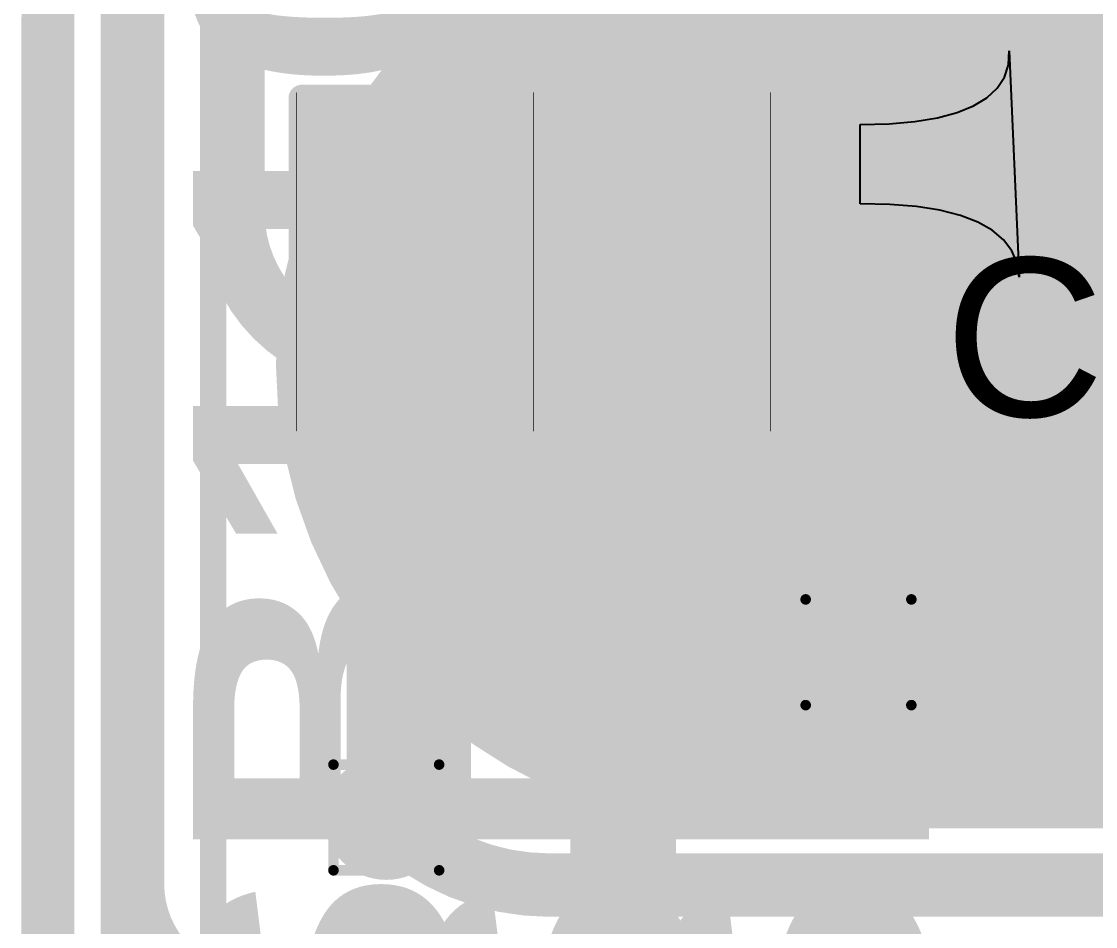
# Model space of a CAD drawing. Header units: inches. Extents: x -17 to 443, y -40 to 218.
# Drawn here: x 196.05 to 201.21, y 10.9 to 15.25 of the extents above; entities that cross this region are included whole.
import ezdxf

# ---------------------------------------------------------------- set-up
doc = ezdxf.new("R2010")
doc.units = ezdxf.units.IN
for name, color, linetype in [('Board Outline', 216, 'Continuous'), ('Bottom Layer', 5, 'Continuous'), ('Bottom Overlay', 54, 'Continuous'), ('Bottom Paste', 16, 'Continuous'), ('Bottom Solder', 6, 'Continuous'), ('Drill Drawing', 1, 'Continuous'), ('Fabrication', 76, 'Continuous'), ('Top Layer', 1, 'Continuous'), ('Top Overlay', 2, 'Continuous'), ('Top Paste', 8, 'Continuous'), ('Top Solder', 216, 'Continuous'), ('Via Holes', 16, 'Continuous')]:
    doc.layers.add(name, color=color, linetype=linetype)
doc.styles.add('Arial', font='', dxfattribs={"height": 0.2})
doc.styles.add('Arial Black_Bold', font='', dxfattribs={"height": 0.2})
doc.styles.get('Arial').set_extended_font_data('Arial')
doc.styles.get('Arial Black_Bold').set_extended_font_data('Arial Black', bold=True)

# ---------------------------------------------------------------- blocks, each defined once
blk = doc.blocks.new('SEMG_PAD_B_1')
at = {"layer": 'Bottom Layer'}
h = blk.add_hatch(color=5, dxfattribs=at)
edge = h.paths.add_edge_path()
edge.add_arc((-3.14997338, 0.0128143), 2.09999834, 90, 270)
edge.add_line((-3.14997338, -2.08718404), (3.150029259999999, -2.08718404))
edge.add_arc((3.15002926, 0.0128143), 2.09999834, 270, 450)
edge.add_line((3.15002926, 2.11281264), (-3.14997338, 2.11281264))
at = {"layer": 'Bottom Paste'}
h = blk.add_hatch(color=16, dxfattribs=at)
edge = h.paths.add_edge_path()
edge.add_arc((-3.14997338, 0.0128143), 2.09999834, 90, 270)
edge.add_line((-3.14997338, -2.08718404), (3.150029259999999, -2.08718404))
edge.add_arc((3.15002926, 0.0128143), 2.09999834, 270, 450)
edge.add_line((3.15002926, 2.11281264), (-3.14997338, 2.11281264))
at = {"layer": 'Bottom Solder'}
h = blk.add_hatch(color=6, dxfattribs=at)
edge = h.paths.add_edge_path()
edge.add_arc((-3.14997338, 0.0128143), 2.20159834, 90, 270)
edge.add_line((-3.14997338, -2.18878404), (3.150029259999999, -2.18878404))
edge.add_arc((3.15002926, 0.0128143), 2.20159834, 270, 450)
edge.add_line((3.15002926, 2.21441264), (-3.14997338, 2.21441264))
at = {"layer": 'Bottom Overlay', "const_width": 0.127}
blk.add_lwpolyline([(5.683262699999999, -10.96562958), (5.68326016, 10.96579722)], dxfattribs=at)
blk = doc.blocks.new('S______B______0402_10')
at = {"layer": 'Top Layer'}
for points in [[(-0.6985, -0.3175), (-0.6985, 0.3174999999999999), (-0.2413000000000001, 0.3175), (-0.2412999999999999, -0.3174999999999999)], [(0.2413025400000001, -0.3175), (0.2413025399999999, 0.3174999999999999), (0.6985025399999999, 0.3175), (0.6985025399999999, -0.3174999999999999)]]:
    blk.add_hatch(color=1, dxfattribs=at).paths.add_polyline_path(points)
at = {"layer": 'Top Paste'}
for points in [[(-0.6985, -0.3175), (-0.6985, 0.3174999999999999), (-0.2413000000000001, 0.3175), (-0.2412999999999999, -0.3174999999999999)], [(0.2413025400000001, -0.3175), (0.2413025399999999, 0.3174999999999999), (0.6985025399999999, 0.3175), (0.6985025399999999, -0.3174999999999999)]]:
    blk.add_hatch(color=8, dxfattribs=at).paths.add_polyline_path(points)
at = {"layer": 'Top Solder'}
for points in [[(-0.75350116, -0.3725011600000001), (-0.75350116, 0.3725011599999999), (-0.18629884, 0.3725011600000001), (-0.1862988399999999, -0.3725011599999999)], [(0.1863013800000001, -0.3725011600000001), (0.1863013799999999, 0.3725011599999999), (0.7535037, 0.3725011600000001), (0.7535037, -0.3725011599999999)]]:
    blk.add_hatch(color=216, dxfattribs=at).paths.add_polyline_path(points)
at = {"layer": 'Top Overlay'}
for points, const_width in [([(0.7874, 0.4064), (-0.7874, 0.4064)], 0.127), ([(-0.7874, -0.4064), (-0.7874, 0.4064)], 0.127), ([(0.7874, -0.4064), (0.7874, 0.4064)], 0.127), ([(0.7874, -0.4064), (-0.7874, -0.4064)], 0.127), ([(0.8128, -0.4318), (-0.8127974599999999, -0.4318)], 0.0032258)]:
    blk.add_lwpolyline(points, dxfattribs=dict(at, const_width=const_width))
for points, const_width in [([(-0.8191499999999999, 0.4064, 1), (-0.7556499999999999, 0.4064, 1)], 0.0635), ([(-0.8191499999999999, 0.4064, 1), (-0.7556499999999999, 0.4064, 1)], 0.0635), ([(0.7556499999999999, 0.4064, 1), (0.8191499999999999, 0.4064, 1)], 0.0635), ([(0.7556499999999999, 0.4064, 1), (0.8191499999999999, 0.4064, 1)], 0.0635), ([(-0.8191499999999999, -0.4064, 1), (-0.7556499999999999, -0.4064, 1)], 0.0635), ([(-0.8191499999999999, -0.4064, 1), (-0.7556499999999999, -0.4064, 1)], 0.0635), ([(0.7556499999999999, -0.4064, 1), (0.8191499999999999, -0.4064, 1)], 0.0635), ([(0.7556499999999999, -0.4064, 1), (0.8191499999999999, -0.4064, 1)], 0.0635), ([(-0.8136026399999999, -0.4318, 1), (-0.81199228, -0.4318, 1)], 0.0016129), ([(0.8119948199999999, -0.4318, 1), (0.81360518, -0.4318, 1)], 0.0016129)]:
    blk.add_lwpolyline(points, format="xyb", close=True, dxfattribs=dict(at, const_width=const_width))
blk = doc.blocks.new('S______B______0402_62')
at = {"layer": 'Top Layer'}
for points in [[(-0.6985025399999999, -0.3175), (-0.6985025399999999, 0.3174999999999999), (-0.2413025400000001, 0.3175), (-0.2413025399999999, -0.3174999999999999)], [(0.2413000000000001, -0.3175), (0.2412999999999999, 0.3174999999999999), (0.6985, 0.3175), (0.6985, -0.3174999999999999)]]:
    blk.add_hatch(color=1, dxfattribs=at).paths.add_polyline_path(points)
at = {"layer": 'Top Paste'}
for points in [[(-0.6985025399999999, -0.3175), (-0.6985025399999999, 0.3174999999999999), (-0.2413025400000001, 0.3175), (-0.2413025399999999, -0.3174999999999999)], [(0.2413000000000001, -0.3175), (0.2412999999999999, 0.3174999999999999), (0.6985, 0.3175), (0.6985, -0.3174999999999999)]]:
    blk.add_hatch(color=8, dxfattribs=at).paths.add_polyline_path(points)
at = {"layer": 'Top Solder'}
for points in [[(-0.7535037, -0.3725011600000001), (-0.7535037, 0.3725011599999999), (-0.1863013800000001, 0.3725011600000001), (-0.1863013799999999, -0.3725011599999999)], [(0.18629884, -0.3725011600000001), (0.1862988399999999, 0.3725011599999999), (0.75350116, 0.3725011600000001), (0.75350116, -0.3725011599999999)]]:
    blk.add_hatch(color=216, dxfattribs=at).paths.add_polyline_path(points)
at = {"layer": 'Top Overlay'}
for points, const_width in [([(0.7874, 0.40639746), (-0.78740254, 0.40640254)], 0.127), ([(-0.7874, -0.4064), (-0.78740254, 0.40640254)], 0.127), ([(0.7874, -0.4064), (0.7874, 0.40639746)], 0.127), ([(0.7874, -0.4064), (-0.7874, -0.4064)], 0.127), ([(0.8127974599999999, -0.4318), (-0.8128, -0.4318)], 0.0032258)]:
    blk.add_lwpolyline(points, dxfattribs=dict(at, const_width=const_width))
for points, const_width in [([(-0.8191525399999998, 0.40640254, 1), (-0.75565254, 0.40640254, 1)], 0.0635), ([(-0.8191525399999998, 0.40640254, 1), (-0.75565254, 0.40640254, 1)], 0.0635), ([(0.7556499999999999, 0.40639746, 1), (0.8191499999999999, 0.40639746, 1)], 0.0635), ([(0.7556499999999999, 0.40639746, 1), (0.8191499999999999, 0.40639746, 1)], 0.0635), ([(-0.8191499999999999, -0.4064, 1), (-0.7556499999999999, -0.4064, 1)], 0.0635), ([(-0.8191499999999999, -0.4064, 1), (-0.7556499999999999, -0.4064, 1)], 0.0635), ([(0.7556499999999999, -0.4064, 1), (0.8191499999999999, -0.4064, 1)], 0.0635), ([(0.7556499999999999, -0.4064, 1), (0.8191499999999999, -0.4064, 1)], 0.0635), ([(-0.81360518, -0.4318, 1), (-0.8119948199999999, -0.4318, 1)], 0.0016129), ([(0.81199228, -0.4318, 1), (0.8136026399999999, -0.4318, 1)], 0.0016129)]:
    blk.add_lwpolyline(points, format="xyb", close=True, dxfattribs=dict(at, const_width=const_width))
blk = doc.blocks.new('S______B______0402_153')
at = {"layer": 'Top Layer'}
for points in [[(-0.6985, -0.3175), (-0.6985, 0.3174999999999999), (-0.2413000000000001, 0.3175), (-0.2412999999999999, -0.3174999999999999)], [(0.2413000000000001, -0.3175), (0.2412999999999999, 0.3174999999999999), (0.6985, 0.3175), (0.6985, -0.3174999999999999)]]:
    blk.add_hatch(color=1, dxfattribs=at).paths.add_polyline_path(points)
at = {"layer": 'Top Paste'}
for points in [[(-0.6985, -0.3175), (-0.6985, 0.3174999999999999), (-0.2413000000000001, 0.3175), (-0.2412999999999999, -0.3174999999999999)], [(0.2413000000000001, -0.3175), (0.2412999999999999, 0.3174999999999999), (0.6985, 0.3175), (0.6985, -0.3174999999999999)]]:
    blk.add_hatch(color=8, dxfattribs=at).paths.add_polyline_path(points)
at = {"layer": 'Top Solder'}
for points in [[(-0.75350116, -0.3725011600000001), (-0.75350116, 0.3725011599999999), (-0.18629884, 0.3725011600000001), (-0.1862988399999999, -0.3725011599999999)], [(0.18629884, -0.3725011600000001), (0.1862988399999999, 0.3725011599999999), (0.75350116, 0.3725011600000001), (0.75350116, -0.3725011599999999)]]:
    blk.add_hatch(color=216, dxfattribs=at).paths.add_polyline_path(points)
at = {"layer": 'Top Overlay'}
for points, const_width in [([(0.7874, 0.4064), (-0.7874, 0.4064)], 0.127), ([(-0.7874, -0.4064), (-0.7874, 0.4064)], 0.127), ([(0.7874, -0.4064), (0.7874, 0.4064)], 0.127), ([(0.7874, -0.4064), (-0.7874, -0.4064)], 0.127), ([(0.8128, -0.4318), (-0.8128, -0.4318)], 0.0032258)]:
    blk.add_lwpolyline(points, dxfattribs=dict(at, const_width=const_width))
for points, const_width in [([(-0.8191499999999999, 0.4064, 1), (-0.7556499999999999, 0.4064, 1)], 0.0635), ([(-0.8191499999999999, 0.4064, 1), (-0.7556499999999999, 0.4064, 1)], 0.0635), ([(0.7556499999999999, 0.4064, 1), (0.8191499999999999, 0.4064, 1)], 0.0635), ([(0.7556499999999999, 0.4064, 1), (0.8191499999999999, 0.4064, 1)], 0.0635), ([(-0.8191499999999999, -0.4064, 1), (-0.7556499999999999, -0.4064, 1)], 0.0635), ([(-0.8191499999999999, -0.4064, 1), (-0.7556499999999999, -0.4064, 1)], 0.0635), ([(0.7556499999999999, -0.4064, 1), (0.8191499999999999, -0.4064, 1)], 0.0635), ([(0.7556499999999999, -0.4064, 1), (0.8191499999999999, -0.4064, 1)], 0.0635), ([(-0.81360518, -0.4318, 1), (-0.8119948199999999, -0.4318, 1)], 0.0016129), ([(0.8119948199999999, -0.4318, 1), (0.81360518, -0.4318, 1)], 0.0016129)]:
    blk.add_lwpolyline(points, format="xyb", close=True, dxfattribs=dict(at, const_width=const_width))
blk = doc.blocks.new('T____P____SMD_3_P____217')
at = {"layer": 'Top Layer'}
h = blk.add_hatch(color=1, dxfattribs=at)
edge = h.paths.add_edge_path()
edge.add_arc((-0.50000154, 3.04000154), 0.499999, 90, 180)
edge.add_line((-1.00000054, 3.04000154), (-1.00000054, 2.03999846))
edge.add_arc((-0.50000154, 2.03999846), 0.499999, 180, 270)
edge.add_line((-0.5000015400000001, 1.53999946), (0.5000015399999999, 1.53999946))
edge.add_arc((0.50000154, 2.03999846), 0.499999, 270, 360)
edge.add_line((1.00000054, 2.03999846), (1.00000054, 3.04000154))
edge.add_arc((0.50000154, 3.04000154), 0.499999, 0, 90)
edge.add_line((0.50000154, 3.54000054), (-0.50000154, 3.54000054))
h = blk.add_hatch(color=1, dxfattribs=at)
edge = h.paths.add_edge_path()
edge.add_arc((-0.9999992699999999, 0), 1.00000054, 90, 270)
edge.add_line((-0.9999992700000001, -1.00000054), (0.9999992699999997, -1.00000054))
edge.add_arc((0.9999992699999999, 0), 1.00000054, 270, 450)
edge.add_line((0.99999927, 1.00000054), (-0.9999992699999998, 1.00000054))
h = blk.add_hatch(color=1, dxfattribs=at)
edge = h.paths.add_edge_path()
edge.add_arc((-0.50000154, -2.03999846), 0.499999, 90, 180)
edge.add_line((-1.00000054, -2.03999846), (-1.00000054, -3.04000154))
edge.add_arc((-0.50000154, -3.04000154), 0.499999, 180, 270)
edge.add_line((-0.5000015400000001, -3.54000054), (0.5000015399999999, -3.54000054))
edge.add_arc((0.50000154, -3.04000154), 0.499999, 270, 360)
edge.add_line((1.00000054, -3.04000154), (1.00000054, -2.03999846))
edge.add_arc((0.50000154, -2.03999846), 0.499999, 0, 90)
edge.add_line((0.50000154, -1.53999946), (-0.50000154, -1.53999946))
at = {"layer": 'Top Paste'}
h = blk.add_hatch(color=8, dxfattribs=at)
edge = h.paths.add_edge_path()
edge.add_arc((-0.50000154, 3.04000154), 0.499999, 90, 180)
edge.add_line((-1.00000054, 3.04000154), (-1.00000054, 2.03999846))
edge.add_arc((-0.50000154, 2.03999846), 0.499999, 180, 270)
edge.add_line((-0.5000015400000001, 1.53999946), (0.5000015399999999, 1.53999946))
edge.add_arc((0.50000154, 2.03999846), 0.499999, 270, 360)
edge.add_line((1.00000054, 2.03999846), (1.00000054, 3.04000154))
edge.add_arc((0.50000154, 3.04000154), 0.499999, 0, 90)
edge.add_line((0.50000154, 3.54000054), (-0.50000154, 3.54000054))
h = blk.add_hatch(color=8, dxfattribs=at)
edge = h.paths.add_edge_path()
edge.add_arc((-0.9999992699999999, 0), 1.00000054, 90, 270)
edge.add_line((-0.9999992700000001, -1.00000054), (0.9999992699999997, -1.00000054))
edge.add_arc((0.9999992699999999, 0), 1.00000054, 270, 450)
edge.add_line((0.99999927, 1.00000054), (-0.9999992699999998, 1.00000054))
h = blk.add_hatch(color=8, dxfattribs=at)
edge = h.paths.add_edge_path()
edge.add_arc((-0.50000154, -2.03999846), 0.499999, 90, 180)
edge.add_line((-1.00000054, -2.03999846), (-1.00000054, -3.04000154))
edge.add_arc((-0.50000154, -3.04000154), 0.499999, 180, 270)
edge.add_line((-0.5000015400000001, -3.54000054), (0.5000015399999999, -3.54000054))
edge.add_arc((0.50000154, -3.04000154), 0.499999, 270, 360)
edge.add_line((1.00000054, -3.04000154), (1.00000054, -2.03999846))
edge.add_arc((0.50000154, -2.03999846), 0.499999, 0, 90)
edge.add_line((0.50000154, -1.53999946), (-0.50000154, -1.53999946))
at = {"layer": 'Top Solder'}
h = blk.add_hatch(color=216, dxfattribs=at)
edge = h.paths.add_edge_path()
edge.add_arc((-0.50000154, 3.04000154), 0.601599, 90, 180)
edge.add_line((-1.10160054, 3.04000154), (-1.10160054, 2.03999846))
edge.add_arc((-0.50000154, 2.03999846), 0.601599, 180, 270)
edge.add_line((-0.5000015400000001, 1.43839946), (0.5000015399999999, 1.43839946))
edge.add_arc((0.50000154, 2.03999846), 0.601599, 270, 360)
edge.add_line((1.10160054, 2.03999846), (1.10160054, 3.04000154))
edge.add_arc((0.50000154, 3.04000154), 0.601599, 0, 90)
edge.add_line((0.50000154, 3.64160054), (-0.50000154, 3.64160054))
h = blk.add_hatch(color=216, dxfattribs=at)
edge = h.paths.add_edge_path()
edge.add_arc((-0.9999992699999999, 0), 1.10160054, 90, 270)
edge.add_line((-0.9999992700000001, -1.10160054), (0.9999992699999997, -1.10160054))
edge.add_arc((0.9999992699999999, 0), 1.10160054, 270, 450)
edge.add_line((0.99999927, 1.10160054), (-0.9999992699999998, 1.10160054))
h = blk.add_hatch(color=216, dxfattribs=at)
edge = h.paths.add_edge_path()
edge.add_arc((-0.50000154, -2.03999846), 0.601599, 90, 180)
edge.add_line((-1.10160054, -2.03999846), (-1.10160054, -3.04000154))
edge.add_arc((-0.50000154, -3.04000154), 0.601599, 180, 270)
edge.add_line((-0.5000015400000001, -3.64160054), (0.5000015399999999, -3.64160054))
edge.add_arc((0.50000154, -3.04000154), 0.601599, 270, 360)
edge.add_line((1.10160054, -3.04000154), (1.10160054, -2.03999846))
edge.add_arc((0.50000154, -2.03999846), 0.601599, 0, 90)
edge.add_line((0.50000154, -1.43839946), (-0.50000154, -1.43839946))

msp = doc.modelspace()

# ---------------------------------------------------------------- hatches: boundary and pattern name
at = {"layer": 'Bottom Layer'}
h = msp.add_hatch(color=5, dxfattribs=at)
edge = h.paths.add_edge_path()
edge.add_arc((200.06916044, 12.22065628), 0.2999994, 0, 360)
h = msp.add_hatch(color=5, dxfattribs=at)
edge = h.paths.add_edge_path()
edge.add_arc((197.79949772, 11.42681992), 0.2999994, 0, 360)
at = {"layer": 'Top Layer'}
h = msp.add_hatch(color=1, dxfattribs=at)
edge = h.paths.add_edge_path()
edge.add_arc((200.06916044, 12.22065628), 0.2999994, 0, 360)
h = msp.add_hatch(color=1, dxfattribs=at)
edge = h.paths.add_edge_path()
edge.add_arc((197.79949772, 11.42681992), 0.2999994, 0, 360)
at = {"layer": 'Via Holes'}
h = msp.add_hatch(color=7, dxfattribs=at)
edge = h.paths.add_edge_path()
edge.add_arc((200.06916044, 12.22065628), 0.1499997, 0, 360)
h = msp.add_hatch(color=7, dxfattribs=at)
edge = h.paths.add_edge_path()
edge.add_arc((197.79949772, 11.42681992), 0.1499997, 0, 360)

# ---------------------------------------------------------------- linework, layer by layer
at = {"layer": 'Board Outline', "const_width": 0.127}
msp.add_lwpolyline([(196.17301888, 2.64835894), (196.1731789, 24.504015)], dxfattribs=at)
at = {"layer": 'Bottom Layer', "const_width": 0.3048}
for points in [[(196.5795662, 11.1081185), (196.5795662, 15.5187777)], [(197.79949772, 11.42681992), (197.80053658, 11.42681992)], [(198.58438312, 11.10171008), (202.34127426, 11.10171008)]]:
    msp.add_lwpolyline(points, dxfattribs=at)
at = {"layer": 'Bottom Layer', "const_width": 0.1524}
for points in [[(197.72329772, 11.42681992, 1), (197.87569772, 11.42681992, 1)], [(197.72329772, 11.42681992, 1), (197.87569772, 11.42681992, 1)], [(197.72433658, 11.42681992, 1), (197.87673658, 11.42681992, 1)], [(196.5033662, 11.1081185, 1), (196.6557662, 11.1081185, 1)], [(196.5033662, 11.1081185, 1), (196.6557662, 11.1081185, 1)], [(198.50818312, 11.10171008, 1), (198.66058312, 11.10171008, 1)], [(198.50818312, 11.10171008, 1), (198.66058312, 11.10171008, 1)]]:
    msp.add_lwpolyline(points, format="xyb", close=True, dxfattribs=at)
at = {"layer": 'Bottom Layer', "const_width": 0.3048}
for points in [[(198.58438312, 11.10171008, -0.1989122883374838), (197.79949772, 11.42681992)], [(197.1526537, 10.535031, -0.4142135623730951), (196.5795662, 11.1081185)]]:
    msp.add_lwpolyline(points, format="xyb", dxfattribs=at)
at = {"layer": 'Drill Drawing', "const_width": 0.0508}
for points in [[(199.81516044, 12.47465628), (200.32316044, 12.47465628)], [(199.81516044, 11.96665628), (199.81516044, 12.47465628)], [(200.32316044, 11.96665628), (200.32316044, 12.47465628)], [(199.81516044, 11.96665628), (200.32316044, 11.96665628)], [(197.54549772, 11.68081992), (198.05349772, 11.68081992)], [(197.54549772, 11.17281992), (197.54549772, 11.68081992)], [(198.05349772, 11.17281992), (198.05349772, 11.68081992)], [(197.54549772, 11.17281992), (198.05349772, 11.17281992)]]:
    msp.add_lwpolyline(points, dxfattribs=at)
at = {"layer": 'Drill Drawing', "const_width": 0.0254}
for points in [[(199.80246044, 12.47465628, 1), (199.82786044, 12.47465628, 1)], [(199.80246044, 12.47465628, 1), (199.82786044, 12.47465628, 1)], [(200.31046044, 12.47465628, 1), (200.33586044, 12.47465628, 1)], [(200.31046044, 12.47465628, 1), (200.33586044, 12.47465628, 1)], [(199.80246044, 11.96665628, 1), (199.82786044, 11.96665628, 1)], [(199.80246044, 11.96665628, 1), (199.82786044, 11.96665628, 1)], [(200.31046044, 11.96665628, 1), (200.33586044, 11.96665628, 1)], [(200.31046044, 11.96665628, 1), (200.33586044, 11.96665628, 1)], [(197.53279772, 11.68081992, 1), (197.55819772, 11.68081992, 1)], [(197.53279772, 11.68081992, 1), (197.55819772, 11.68081992, 1)], [(198.04079772, 11.68081992, 1), (198.06619772, 11.68081992, 1)], [(198.04079772, 11.68081992, 1), (198.06619772, 11.68081992, 1)], [(197.53279772, 11.17281992, 1), (197.55819772, 11.17281992, 1)], [(197.53279772, 11.17281992, 1), (197.55819772, 11.17281992, 1)], [(198.04079772, 11.17281992, 1), (198.06619772, 11.17281992, 1)], [(198.04079772, 11.17281992, 1), (198.06619772, 11.17281992, 1)]]:
    msp.add_lwpolyline(points, format="xyb", close=True, dxfattribs=at)
at = {"layer": 'Fabrication', "const_width": 0.254}
for points in [[(196.17301888, 2.64835894), (196.1731789, 24.504015)], [(199.49599674, 11.50180072), (205.8039953, 11.50180072)]]:
    msp.add_lwpolyline(points, dxfattribs=at)
for points in [[(198.0110721, 15.08672624, -0.198912367379658), (199.49599674, 15.70180248)], [(197.39599586, 13.6018016, -0.198912367379658), (198.0110721, 15.08672624)], [(198.0110721, 12.11687696, -0.198912367379658), (197.39599586, 13.6018016)], [(199.49599674, 11.50180072, -0.198912367379658), (198.0110721, 12.11687696)]]:
    msp.add_lwpolyline(points, format="xyb", dxfattribs=at)
at = {"layer": 'Fabrication', "const_width": 0.127}
for points in [[(197.9475721, 15.08672624, 1), (198.0745721, 15.08672624, 1)], [(197.9475721, 15.08672624, 1), (198.0745721, 15.08672624, 1)], [(197.33249586, 13.6018016, 1), (197.45949586, 13.6018016, 1)], [(197.33249586, 13.6018016, 1), (197.45949586, 13.6018016, 1)], [(197.9475721, 12.11687696, 1), (198.0745721, 12.11687696, 1)], [(197.9475721, 12.11687696, 1), (198.0745721, 12.11687696, 1)], [(199.43249674, 11.50180072, 1), (199.55949674, 11.50180072, 1)], [(199.43249674, 11.50180072, 1), (199.55949674, 11.50180072, 1)]]:
    msp.add_lwpolyline(points, format="xyb", close=True, dxfattribs=at)
at = {"layer": 'Top Layer'}
for p, q in [((200.78946888, 15.04419394), (200.7938072, 15.11148362)), ((200.7938072, 15.11148362), (200.84211038, 14.02267706)), ((200.77016996, 14.98398832), (200.78946888, 15.04419394)), ((200.73591044, 14.93086676), (200.77016996, 14.98398832)), ((200.68668778, 14.88482672), (200.73591044, 14.93086676)), ((200.62250452, 14.8458682), (200.68668778, 14.88482672)), ((200.54336066, 14.81399628), (200.62250452, 14.8458682)), ((200.2161604, 14.76087218), (200.3401886, 14.771497)), ((200.3401886, 14.771497), (200.44925366, 14.78920588)), ((200.44925366, 14.78920588), (200.54336066, 14.81399628)), ((200.0771716, 14.75733142), (200.2161604, 14.76087218)), ((200.0771716, 14.37633142), (200.0771716, 14.75733142)), ((200.21968592, 14.37279574), (200.0771716, 14.37633142)), ((200.3475292, 14.36218616), (200.21968592, 14.37279574)), ((200.46070144, 14.34450268), (200.3475292, 14.36218616)), ((200.55920264, 14.31974784), (200.46070144, 14.34450268)), ((200.64303026, 14.28791656), (200.55920264, 14.31974784)), ((200.71218938, 14.24901646), (200.64303026, 14.28791656)), ((200.76667492, 14.20303992), (200.71218938, 14.24901646)), ((200.80649196, 14.14999202), (200.76667492, 14.20303992)), ((200.83163542, 14.08987022), (200.80649196, 14.14999202)), ((200.84211038, 14.02267706), (200.83163542, 14.08987022))]:
    msp.add_line(p, q, dxfattribs=at)
for points, const_width in [([(196.57944428, 8.522500099999998), (196.57950524, 16.76247346)], 0.3048), ([(197.06210524, 14.33823142), (197.06210524, 15.44257008)], 0.3048), ([(197.79949772, 14.56683142), (200.0771716, 14.56683142)], 0.3809999999999999), ([(200.0771716, 14.56683142), (202.55804802, 14.56683142)], 0.3809999999999999), ([(197.79949772, 11.42681992), (197.79949772, 13.62702888)], 0.3809999999999999), ([(198.93833466, 9.9048316), (198.93833466, 13.57622888)], 0.508), ([(200.07316602, 13.59535254), (200.09100698, 13.6131935)], 0.3809999999999999), ([(200.07316602, 12.22466186), (200.07316602, 13.59535254)], 0.3809999999999999), ([(197.77330778, 13.62702888), (197.79949772, 13.62702888)], 0.3048), ([(200.0771716, 13.62702888), (200.09100698, 13.6131935)], 0.3048), ([(200.06916044, 12.22065628), (200.07316602, 12.22466186)], 0.3809999999999999)]:
    msp.add_lwpolyline(points, dxfattribs=dict(at, const_width=const_width))
for points, const_width in [([(197.70424772, 14.56683142, 1), (197.89474772, 14.56683142, 1)], 0.1905), ([(199.9819216, 14.56683142, 1), (200.1724216, 14.56683142, 1)], 0.1905), ([(199.9819216, 14.56683142, 1), (200.1724216, 14.56683142, 1)], 0.1905), ([(196.98590524, 14.33823142, 1), (197.13830524, 14.33823142, 1)], 0.1524), ([(196.98590524, 14.33823142, 1), (197.13830524, 14.33823142, 1)], 0.1524), ([(197.70424772, 13.62702888, 1), (197.89474772, 13.62702888, 1)], 0.1905), ([(198.81133466, 13.57622888, 1), (199.06533466, 13.57622888, 1)], 0.254), ([(199.97791602, 13.59535254, 1), (200.16841602, 13.59535254, 1)], 0.1905), ([(199.97791602, 13.59535254, 1), (200.16841602, 13.59535254, 1)], 0.1905), ([(199.99575698, 13.6131935, 1), (200.18625698, 13.6131935, 1)], 0.1905), ([(197.69710778, 13.62702888, 1), (197.84950778, 13.62702888, 1)], 0.1524), ([(197.69710778, 13.62702888, 1), (197.84950778, 13.62702888, 1)], 0.1524), ([(197.72329772, 13.62702888, 1), (197.87569772, 13.62702888, 1)], 0.1524), ([(200.0009716, 13.62702888, 1), (200.1533716, 13.62702888, 1)], 0.1524), ([(200.01480698, 13.6131935, 1), (200.16720698, 13.6131935, 1)], 0.1524), ([(199.97391044, 12.22065628, 1), (200.16441044, 12.22065628, 1)], 0.1905), ([(199.97791602, 12.22466186, 1), (200.16841602, 12.22466186, 1)], 0.1905), ([(199.97791602, 12.22466186, 1), (200.16841602, 12.22466186, 1)], 0.1905), ([(197.70424772, 11.42681992, 1), (197.89474772, 11.42681992, 1)], 0.1905)]:
    msp.add_lwpolyline(points, format="xyb", close=True, dxfattribs=dict(at, const_width=const_width))
at = {"layer": 'Top Layer', "const_width": 0.3048}
msp.add_lwpolyline([(197.77330778, 13.62702888, -0.4142135623730951), (197.06210524, 14.33823142)], format="xyb", dxfattribs=at)

# ---------------------------------------------------------------- block references
for name, p, rotation in [('SEMG_PAD_B_1', (202.65007984, 13.61455748), 180), ('T____P____SMD_3_P____217', (202.65002396, 14.60492888), 180), ('S______B______0402_62', (197.79949772, 14.09692888), 270), ('S______B______0402_153', (198.93833466, 14.09692888), 270), ('S______B______0402_10', (200.0771716, 14.09693142), 270)]:
    msp.add_blockref(name, p, dxfattribs=dict(rotation=rotation))

# ---------------------------------------------------------------- texts
at = {"layer": 'Fabrication', "style": 'Arial'}
msp.add_text('Cut-out', height=0.7619999999999999, dxfattribs=at).set_placement((200.4822254, 13.35310512))
at = {"layer": 'Top Overlay', "style": 'Arial Black_Bold'}
for s, p in [('SB110', (198.14092198, 9.831435759999998)), ('SB108', (199.27967002, 9.83143322)), ('SB107', (200.40849174, 9.831435759999998))]:
    msp.add_text(s, height=1.27, rotation=90, dxfattribs=at).set_placement(p)

doc.saveas('drawing.dxf')
